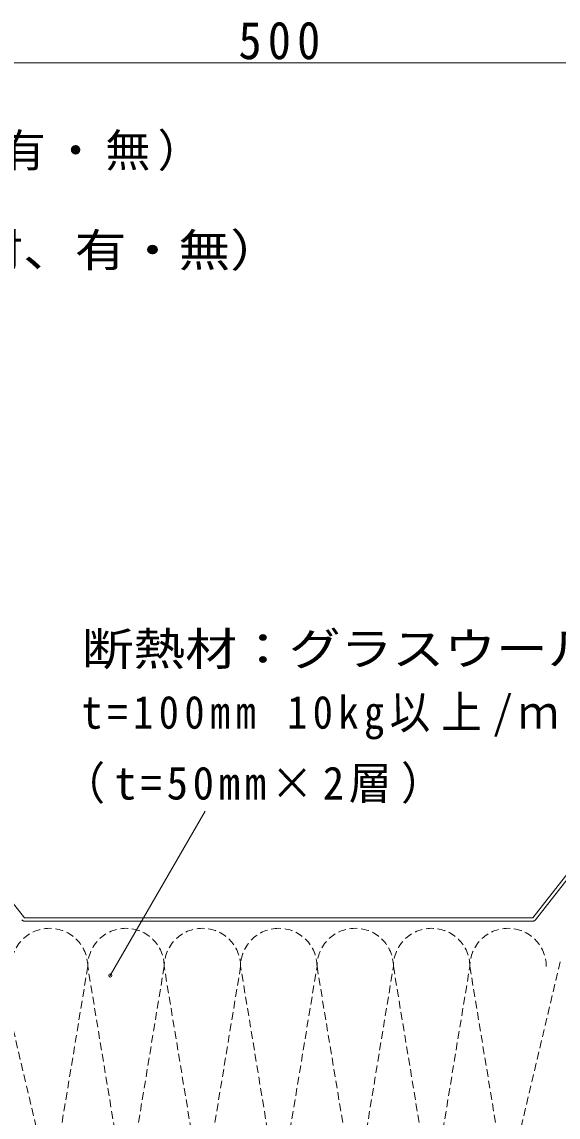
# Model space of a CAD drawing. Units: millimetres, scale not verified. Extents: x -1135 to 2170, y -967 to 2693.
# Drawn here: x -217.4 to -50.7, y -785.3 to -444.7 of the extents above; entities that cross this region are included whole.
import ezdxf
from ezdxf.enums import TextEntityAlignment as Align

# ---------------------------------------------------------------- set-up
doc = ezdxf.new("R2010")
doc.units = ezdxf.units.MM
doc.header["$LTSCALE"] = 2
doc.header["$PDMODE"] = 32
doc.header["$PDSIZE"] = 1
doc.linetypes.add('DASHED1', pattern=[1.8, 1.2, -0.6])
doc.layers.add('0-1_01', color=3, linetype='Continuous', lineweight=18)
doc.styles.add('ＭＳ ゴシック', font='')
doc.styles.get('ＭＳ ゴシック').set_extended_font_data('MS Gothic')

msp = doc.modelspace()

# ---------------------------------------------------------------- linework, layer by layer
at = {"layer": '0-1_01', "color": 7}
for p, q in [((-387.553, -457.481), (112.447, -457.481)), ((-189.883, -741.26), (-160.389, -690.179)), ((-216.575, -724.344), (-137.553, -724.344)), ((-58.531, -724.344), (-137.553, -724.344))]:
    msp.add_line(p, q, dxfattribs=at)
at = {"layer": '0-1_01', "color": 4, "linetype": 'DASHED1', "lineweight": 9}
for p, q in [((-211.255, -795.404), (-225.053, -736.854)), ((-63.85, -795.404), (-50.052, -736.854))]:
    msp.add_line(p, q, dxfattribs=at)
at = {"layer": '0-1_01', "color": 7}
for points in [[(-137.553, -723.344), (-216.575, -723.344), (-346.268, -557.737)], [(-137.553, -723.344), (-58.531, -723.344), (71.162, -557.737), (71.948, -557.354)], [(107.948, -558.354), (71.948, -558.354), (-57.744, -723.961)]]:
    msp.add_lwpolyline(points, dxfattribs=at)
at = {"layer": '0-1_01', "color": 4, "linetype": 'DASHED1', "lineweight": 9}
for points in [[(-137.523, -810.669), (-149.398, -738.469), (-161.273, -810.669), (-173.148, -738.469), (-185.024, -810.669), (-196.898, -738.469), (-208.774, -810.669)], [(-137.522, -810.669), (-125.646, -738.469), (-113.771, -810.669), (-101.897, -738.469), (-90.022, -810.669), (-78.147, -738.469), (-66.271, -810.669)]]:
    msp.add_lwpolyline(points, dxfattribs=at)
at = {"layer": '0-1_01', "color": 7}
for centre, start, end in [((-216.575, -723.344), 218.06564, 270), ((-58.531, -723.344), 270, 321.93436), ((-58.531, -723.344), 270, 321.93436), ((-58.531, -723.344), 270, 321.93436)]:
    msp.add_arc(centre, 1, start, end, dxfattribs=at)
at = {"layer": '0-1_01', "color": 4, "linetype": 'DASHED1', "lineweight": 9}
for centre, radius, start, end in [((-216.567, -723.354), 1, 218.06566, 270), ((-58.539, -723.354), 1, 270, 321.93434), ((-208.774, -738.469), 11.875, 0, 180), ((-185.024, -738.469), 11.875, 0, 180), ((-161.273, -738.469), 11.875, 0, 180), ((-137.523, -738.469), 11.875, 89.99591, 180), ((-137.522, -738.469), 11.875, 0, 90.00409), ((-113.771, -738.469), 11.875, 0, 180), ((-90.022, -738.469), 11.875, 0, 180), ((-66.271, -738.469), 11.875, 0, 180)]:
    msp.add_arc(centre, radius, start, end, dxfattribs=at)
at = {"layer": '0-1_01'}
msp.add_point((-189.883, -741.26), dxfattribs=at)

# ---------------------------------------------------------------- texts
at = {"layer": '0-1_01', "color": 2, "style": 'ＭＳ ゴシック', "width": 1.15}
for s, p in [('断熱金具（緩衝材、有・無）', (-345.766, -523.903)), ('断熱材：グラスウール', (-198.789, -647.892))]:
    msp.add_text(s, height=10.26, dxfattribs=at).set_placement(p, align=Align.BOTTOM_LEFT)
at = {"layer": '0-1_01', "color": 2, "attachment_point": 7, "style": 'ＭＳ ゴシック'}
for s, insert, char_height in [('\\T1.27;\\W0.9;500', (-150.053, -456.481), 11.73), ('\\T1.16;シール材（4mm以下、有・無）', (-378.071, -491.143), 10.26), ('\\T1.27;\\W0.9;t=100mm\\~10kg以上/ｍ', (-198.789, -667.892), 10.26), ('\\T1.22;\\W0.95;（t=50mm×2層）', (-204.788, -687.892), 10.26)]:
    msp.add_mtext(s, dxfattribs=dict(at, insert=insert, char_height=char_height))

doc.saveas('drawing.dxf')
